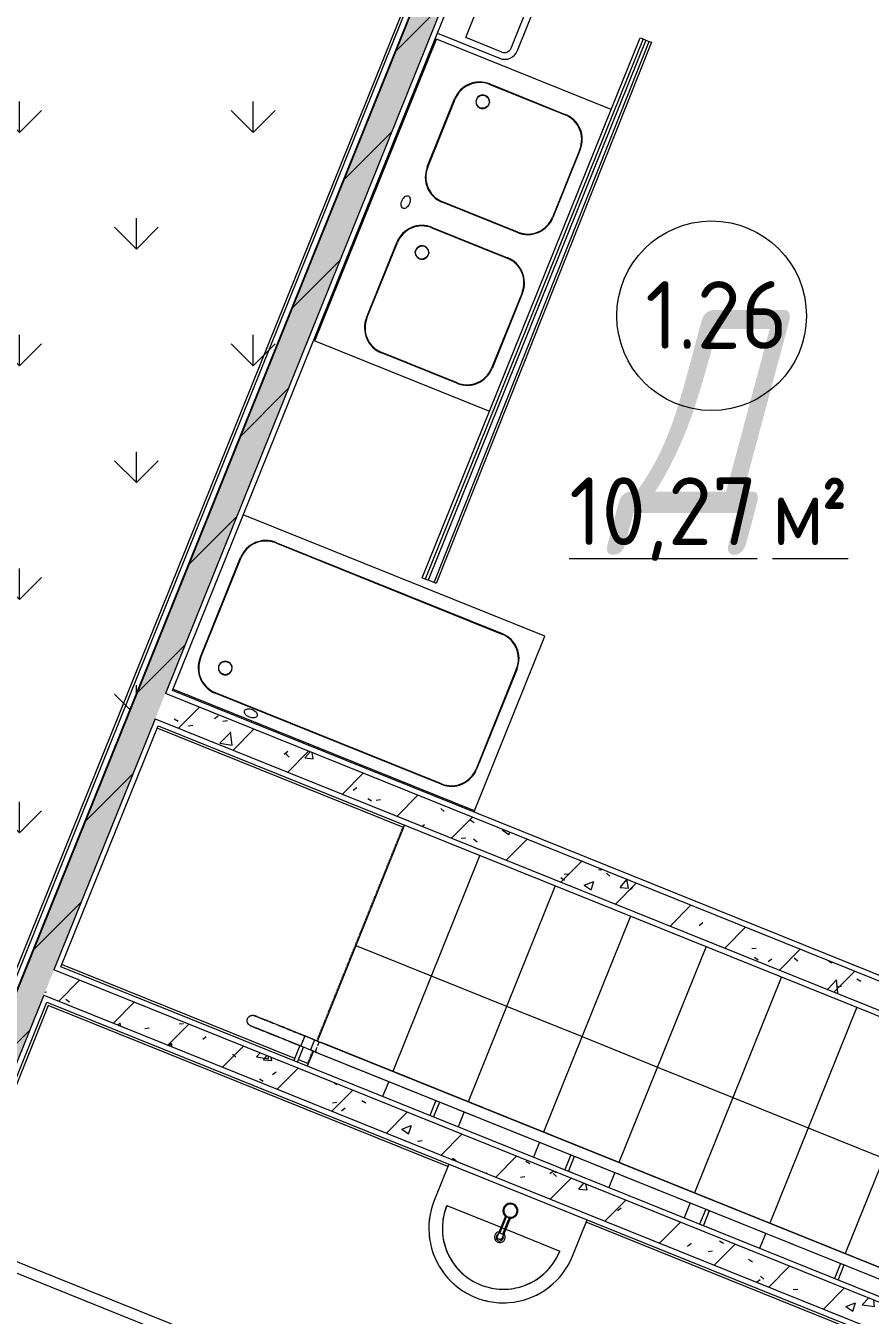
# Model space of a CAD drawing. Header units: millimetres. Extents: x -584918 to 2941280, y 3000189 to 4229862.
# Drawn here: x -423170 to -420053, y 3683256 to 3688016 of the extents above; entities that cross this region are included whole.
import ezdxf

# ---------------------------------------------------------------- set-up
doc = ezdxf.new("R2010")
doc.units = ezdxf.units.MM
doc.linetypes.add('ASVP_Невидимые', pattern=[5, 3, -2])
doc.linetypes.add('ASVP_Штриховая_ш3 п1_5', pattern=[4.5, 3, -1.5])
for name, color, linetype, lineweight in [('Двери', 7, 'Continuous', 0), ('Лестницы', 7, 'Continuous', 0), ('Линии разделители', 7, 'ASVP_Штриховая_ш3 п1_5', 0), ('Марки помещений', 7, 'Continuous', 0), ('Оборудование', 7, 'Continuous', 0), ('Ограждение', 7, 'Continuous', 0), ('Сантехника', 7, 'Continuous', 0), ('Стены внутренние', 7, 'Continuous', 0), ('Стены несущие', 7, 'Continuous', 0), ('Стены отделка', 7, 'Continuous', 0), ('Стрелки вверх', 7, 'Continuous', 0), ('экспертиза ДУ категории', 1, 'Continuous', 0), ('экспертиза условные обозначения', 1, 'Continuous', 0)]:
    doc.layers.add(name, color=color, linetype=linetype, lineweight=lineweight)
doc.styles.add('GOST Common_2', font='', dxfattribs={"height": 500})
doc.styles.add('GOST Common_3', font='', dxfattribs={"width": 0.9, "height": 500})
doc.styles.add('mytext', font='isocpeur.ttf', dxfattribs={"width": 0.8, "oblique": 14.999978})
doc.styles.get('GOST Common_2').set_extended_font_data('GOST Common')
doc.styles.get('GOST Common_3').set_extended_font_data('GOST Common')
pattern_1 = [(45, (-437515.92, 3663725.22), (-141.4214, 141.4214), [])]
pattern_2 = [(50, (-437515.92, 3663725.22), (364.368, -31.8783), [38.1, -419.1]), (355, (-437515.92, 3663725.2), (-70.486, 382.1133), [30.48, -335.28]), (100.451, (-437485.56, 3663722.56), (293.885, 350.2334), [32.38, -356.18]), (46.184, (-437515.92, 3663826.8), (542.1585, -84.086), [57.15, -628.65]), (96.636, (-437470.74, 3663819.8), (474.805, 494.855), [48.57, -534.27]), (351.184, (-437515.9, 3663826.8), (474.81, 494.85), [45.72, -502.92]), (21, (-437465.12, 3663801.42), (303.2285, -204.5305), [38.1, -419.1]), (326, (-437465.12, 3663801.4), (123.604, 368.376), [30.48, -335.28]), (71.451, (-437439.86, 3663784.37), (426.834, 163.8427), [32.38, -356.18]), (37.5, (-437515.92, 3663725.22), (6.17665, 169.11015), [16.764, -314.452, 16.764, -323.596, -336.55]), (37.5, (-437515.92, 3663725.22), (6.17665, 169.11015), [-671.576, 16.764, -319.786]), (7.5, (-437515.92, 3663725.22), (133.6389, 200.3615), [16.764, -177.292, 16.764, -306.832, -128.27]), (7.5, (-437515.92, 3663725.22), (133.6389, 200.3615), [-517.652, 16.764, -111.506]), (327.5, (-437629.21, 3663725.22), (271.1818, -11.45836), [16.764, -110.236, 16.764, -379.476, -525.78]), (327.5, (-437629.21, 3663725.22), (271.1818, -11.45836), [-523.24, 16.764, -509.016]), (317.5, (-437680, 3663725.22), (296.2585, 50.8528), [16.764, -148.336, 16.764, -246.38, -373.38]), (317.5, (-437680, 3663725.22), (296.2585, 50.8528), [-428.244, 16.764, -356.616])]

# ---------------------------------------------------------------- blocks, each defined once
blk = doc.blocks.new('ADSK_Умывальник_Полукруглый_Керамический_ГОСТ30493-96 - 2-ой величины-V147-АР Этаж 01')
at = {"layer": 'Сантехника', "color": 9, "true_color": 0xe1b7aa}
for p, q in [((15907.9, 20088.5), (15853.7, 19954)), ((15900, 19935.3), (16099.5, 19855)), ((16363.8, 19748.5), (16418, 19883)), ((16117.9, 19847.5), (16317.4, 19767.1))]:
    blk.add_line(p, q, dxfattribs=at)
at = {"layer": 'Сантехника', "color": 9, "true_color": 0xe1b7aa, "flags": 128}
blk.add_lwpolyline([(15900, 19935.3), (15896.8, 19926.9), (15894, 19918.4), (15891.5, 19909.8), (15889.3, 19901), (15887.5, 19892.2), (15886, 19883.3), (15884.9, 19874.4), (15884.2, 19865.4), (15883.8, 19856.4), (15883.8, 19847.4), (15884.1, 19838.4), (15884.8, 19829.5), (15885.8, 19820.5), (15887.2, 19811.6), (15889, 19802.8), (15891.1, 19794.1), (15893.6, 19785.4), (15896.4, 19776.9), (15899.5, 19768.4), (15903, 19760.1), (15906.8, 19752), (15910.9, 19744), (15915.4, 19736.2), (15920.1, 19728.5), (15925.2, 19721.1), (15930.6, 19713.8), (15936.2, 19706.8), (15942.1, 19700), (15948.3, 19693.5), (15954.7, 19687.2), (15961.4, 19681.2), (15968.3, 19675.4), (15975.5, 19670), (15982.8, 19664.8), (15990.4, 19659.9), (15998.1, 19655.3), (16006.1, 19651), (16014.1, 19647.1), (16022.4, 19643.5), (16030.8, 19640.2), (16039.3, 19637.2), (16047.9, 19634.6), (16056.6, 19632.4), (16065.4, 19630.5), (16074.2, 19628.9), (16083.2, 19627.7), (16092.1, 19626.9), (16101.1, 19626.4), (16110.1, 19626.3), (16119.1, 19626.5), (16128.1, 19627.1), (16137, 19628), (16145.9, 19629.3), (16154.8, 19631), (16163.5, 19633), (16172.2, 19635.4), (16180.8, 19638.1), (16189.3, 19641.2), (16197.6, 19644.6), (16205.8, 19648.3), (16213.8, 19652.3), (16221.7, 19656.7), (16229.4, 19661.4), (16236.9, 19666.3), (16244.2, 19671.6), (16251.3, 19677.2), (16258.1, 19683), (16264.7, 19689.1), (16271.1, 19695.5), (16277.2, 19702.1), (16283, 19709), (16288.6, 19716), (16293.8, 19723.3), (16298.8, 19730.8), (16303.5, 19738.5), (16307.8, 19746.4), (16311.8, 19754.5), (16315.6, 19762.7), (16317.4, 19767.1)], dxfattribs=at)
at = {"layer": 'Сантехника', "color": 9, "true_color": 0xe1b7aa}
for centre, radius, start, end in [((16108.7, 19851.2), 275, 158.0513, 338.0513), ((16108.7, 19851.2), 225, 158.0513, 338.0513), ((16095.6, 19818.8), 20, 158.0513, 338.0513), ((16095.6, 19818.8), 20, 98.0513, 158.0513), ((16095.6, 19818.8), 20, 338.0513, 38.0513)]:
    blk.add_arc(centre, radius, start, end, dxfattribs=at)
blk = doc.blocks.new('ADSK_Смеситель_ГОСТ25809-96 - Для умывальника_Однорукояточный-V148-АР Этаж 01')
at = {"layer": 'Сантехника', "color": 253, "true_color": 0xaaaaaa}
for p, q in [((16116.2, 19896.6), (16094.4, 19842.5)), ((16103.1, 19853.2), (16095.3, 19834)), ((16120.1, 19895.6), (16103.1, 19853.2)), ((16104, 19853), (16113.3, 19849.2)), ((16113, 19835.1), (16134.8, 19889.1)), ((16114.2, 19848.8), (16131.3, 19891.1)), ((16120.1, 19895.4), (16120.1, 19895.6)), ((16086, 19821.5), (16084.5, 19817.9)), ((16094.4, 19842.5), (16086, 19821.5)), ((16096.2, 19833.6), (16095.3, 19834)), ((16095.3, 19834), (16096.2, 19833.7)), ((16105.5, 19829.9), (16096.2, 19833.6)), ((16103.1, 19810.4), (16104.5, 19814)), ((16104.5, 19814), (16113, 19835.1)), ((16105.5, 19829.9), (16106.4, 19829.5)), ((16106.4, 19829.5), (16105.5, 19829.9)), ((16106.4, 19829.5), (16114.2, 19848.8))]:
    blk.add_line(p, q, dxfattribs=at)
for radius, start, end in [(27.5, 158.0513, 237.5502), (27.5, 181.3635, 194.7394), (27.5, 158.0513, 176.0744), (27.5, 200.0285, 236.0746), (27.5, 338.0513, 158.0513), (27.5, 143.0513, 158.0513), (24.5, 158.0513, 338.0513), (24.5, 338.0513, 158.0513), (27.5, 121.3632, 134.7391), (27.5, 80.028, 116.0741), (27.5, 259.6627, 338.0513), (27.5, 61.3629, 74.7388), (27.5, 20.0278, 56.0739), (27.5, 323.0513, 338.0513), (27.5, 338.0513, 356.0736), (27.5, 1.3626, 14.7385), (24.5, 233.0513, 237.8215), (24.5, 233.0513, 237.8215), (24.5, 258.2811, 263.0513), (24.5, 258.2811, 263.0513), (27.5, 260.0287, 296.0748), (27.5, 301.3641, 314.74)]:
    blk.add_arc((16134.9, 19916.2), radius, start, end, dxfattribs=at)
for start_param, end_param in [(0, 0.761809), (0.785398, 1.570796), (1.570796, 3.141593)]:
    blk.add_ellipse((16093.8, 19814.1), major_axis=(-9.28, 3.74), ratio=0.965926, start_param=start_param, end_param=end_param, dxfattribs=at)
for points, knots in [([(16102.9, 19852.9), (16102.9, 19852.8), (16102.9, 19852.8), (16103, 19852.8), (16103.1, 19852.7), (16103.4, 19852.6), (16103.6, 19852.4), (16103.8, 19852.4)], [0, 0, 0, 0, 0.166667, 0.333333, 0.5, 0.666667, 1, 1, 1, 1]), ([(16119.9, 19896.8), (16119.9, 19896.8), (16120.1, 19896.7), (16120.4, 19896.4), (16120.9, 19896.1), (16121.4, 19895.7), (16121.7, 19895.5)], [0.77430556, 0.77430556, 0.77430556, 0.77430556, 0.78298611, 0.79166667, 0.82638889, 0.86111111, 0.86111111, 0.86111111, 0.86111111]), ([(16130.1, 19892.2), (16130.3, 19892.1), (16130.8, 19892), (16131.4, 19891.9), (16131.9, 19891.9), (16132.1, 19891.8), (16132.2, 19891.8)], [0.13888889, 0.13888889, 0.13888889, 0.13888889, 0.16666667, 0.19444444, 0.20833333, 0.22222222, 0.22222222, 0.22222222, 0.22222222]), ([(16092.6, 19811.2), (16091.8, 19811.5), (16090.6, 19812.1), (16089.2, 19813.1), (16088.3, 19813.9), (16087.6, 19814.7), (16087.1, 19815.3), (16086.7, 19815.9), (16086.2, 19816.7), (16085.9, 19817.5), (16085.7, 19818.2), (16085.6, 19818.7), (16085.6, 19819.2), (16085.6, 19819.7), (16085.6, 19820.1), (16085.7, 19820.6), (16085.8, 19821.1), (16085.9, 19821.3), (16086, 19821.5)], [0, 0, 0, 0, 0.0833333, 0.125, 0.1666667, 0.2083333, 0.2291667, 0.25, 0.2916667, 0.3333333, 0.3541667, 0.375, 0.3958333, 0.4166667, 0.4375, 0.4583333, 0.4791667, 0.5, 0.5, 0.5, 0.5]), ([(16104.5, 19814), (16104.4, 19813.9), (16104.3, 19813.6), (16104.1, 19813.2), (16103.8, 19812.8), (16103.5, 19812.4), (16103.2, 19812.1), (16102.8, 19811.8), (16102.4, 19811.5), (16101.9, 19811.2), (16101.5, 19811), (16100.8, 19810.7), (16100.1, 19810.5), (16099.4, 19810.3), (16098.6, 19810.2), (16097.6, 19810.2), (16096.3, 19810.2), (16094.7, 19810.5), (16093.4, 19810.9), (16092.6, 19811.2)], [0.5, 0.5, 0.5, 0.5, 0.5208333, 0.5416667, 0.5625, 0.5833333, 0.6041667, 0.625, 0.6458333, 0.6666667, 0.6875, 0.7083333, 0.75, 0.7708333, 0.7916667, 0.8333333, 0.875, 0.9166667, 1, 1, 1, 1]), ([(16100.5, 19844.1), (16098.9, 19844.3), (16096.8, 19844.3), (16095.1, 19843.5), (16094.6, 19842.9), (16094.4, 19842.5)], [0.1666667, 0.1666667, 0.1666667, 0.1666667, 0.3333333, 0.4166667, 0.5, 0.5, 0.5, 0.5]), ([(16114.2, 19848.8), (16114.2, 19848.8), (16114.2, 19848.8), (16114.1, 19848.9), (16114, 19848.9), (16113.7, 19849.1), (16113.5, 19849.2), (16113.3, 19849.2)], [0, 0, 0, 0, 0.166667, 0.333333, 0.5, 0.666667, 1, 1, 1, 1])]:
    blk.add_open_spline(points, degree=3, knots=knots, dxfattribs=at)
for points in [[(16104, 19853), (16103.9, 19853), (16103.5, 19853.2), (16103.2, 19853.3), (16103.1, 19853.3), (16103.1, 19853.2)], [(16120.1, 19895.1), (16120, 19895.2), (16120, 19895.2), (16120, 19895.2), (16120, 19895.2)], [(16120.1, 19895.6), (16120.1, 19895.6), (16120.2, 19895.6), (16120.3, 19895.6), (16120.4, 19895.5), (16120.6, 19895.4), (16120.8, 19895.3), (16120.9, 19895.2), (16121, 19895.1)], [(16121, 19895.1), (16122.4, 19894.2), (16125.4, 19892.6), (16128.6, 19891.7), (16130.3, 19891.4)], [(16130.3, 19891.4), (16130.4, 19891.4), (16130.6, 19891.3), (16130.8, 19891.3), (16130.9, 19891.2), (16131, 19891.2)], [(16131.1, 19890.7), (16131.1, 19890.7), (16131.1, 19890.7), (16131.1, 19890.7)], [(16113, 19835.1), (16113.1, 19835.4), (16113.2, 19836.2), (16112.7, 19837.5), (16111.5, 19839), (16110.4, 19839.9), (16109.7, 19840.4)], [(16113.1, 19848.6), (16113.2, 19848.6), (16113.6, 19848.5), (16113.9, 19848.4), (16114, 19848.4), (16114, 19848.4)]]:
    blk.add_open_spline(points, degree=3, dxfattribs=at)
blk = doc.blocks.new('ADSK_СифонБутылочный_ГОСТ23289-94 - Для умывальника_Вертикальный выпуск_DN40-V149-АР Этаж 01')
at = {"layer": 'Сантехника', "color": 253, "true_color": 0xaaaaaa}
for radius, start, end in [(20, 158.285, 163.4876), (20, 158.285, 163.4876), (13.3, 174.0842, 180), (13.3, 180, 259.0621), (13.3, 1.0701, 90)]:
    blk.add_arc((0, 0), radius, start, end, dxfattribs=at)
blk = doc.blocks.new('VK_02_Мойка - Рукомойник-V174-АР Этаж 01')
at = {"layer": 'Сантехника', "color": 253, "true_color": 0xaaaaaa}
for p, q in [((-200, -1.8), (-200, -249)), ((200, -249), (200, -1.8)), ((-175, -249), (-175, -105)), ((-175, -105), (-9.9, -105)), ((9.9, -105), (175, -105)), ((175, -105), (175, -249)), ((-149, -275), (149, -275)), ((-149, -300), (149, -300))]:
    blk.add_line(p, q, dxfattribs=at)
for centre, radius, start, end in [((-149, -249), 51, 180, 270), ((-149, -249), 26, 180, 270), ((149, -249), 26, 270, 360), ((149, -249), 51, 270, 360)]:
    blk.add_arc(centre, radius, start, end, dxfattribs=at)
blk = doc.blocks.new('VM_Ванная моечная 2-секционная - ГхШ 700х1200-V183-АР Этаж 01')
at = {"layer": 'Сантехника'}
for p, q in [((-600, -5), (-600, 0)), ((600, 0), (600, -5)), ((-600, -5), (-600, -700)), ((-600, -5), (600, -5)), ((600, -700), (600, -5)), ((-450, -150), (-150, -150)), ((-450, -152), (-150, -152)), ((150, -150), (420.7, -150)), ((150, -152), (420.7, -152)), ((-550, -550), (-550, -250)), ((-548, -550), (-548, -250)), ((-52, -250), (-52, -550)), ((-50, -250), (-50, -550)), ((50, -550), (50, -250)), ((52, -550), (52, -250)), ((518.7, -250), (518.7, -550)), ((520.7, -250), (520.7, -550)), ((-150, -648), (-450, -648)), ((-150, -650), (-450, -650)), ((420.7, -648), (150, -648)), ((420.7, -650), (150, -650)), ((-600, -700), (600, -700))]:
    blk.add_line(p, q, dxfattribs=at)
at = {"layer": 'Сантехника', "color": 253, "true_color": 0xaaaaaa}
for p, q in [((-175, -250), (-170.4, -235.9)), ((-169.6, -234.9), (-158.2, -226.6)), ((-157.4, -226.2), (-142.6, -226.2)), ((-141.8, -226.6), (-130.4, -234.9)), ((-129.6, -235.9), (-125, -250)), ((425, -250), (429.6, -235.9)), ((430.4, -234.9), (441.8, -226.6)), ((442.6, -226.2), (457.4, -226.2)), ((458.2, -226.6), (469.6, -234.9)), ((470.4, -235.9), (475, -250)), ((-170.4, -264.1), (-175, -250)), ((-158.2, -273.4), (-169.6, -265.1)), ((-142.6, -273.8), (-157.4, -273.8)), ((-130.4, -265.1), (-141.8, -273.4)), ((-125, -250), (-129.6, -264.1)), ((429.6, -264.1), (425, -250)), ((441.8, -273.4), (430.4, -265.1)), ((457.4, -273.8), (442.6, -273.8)), ((469.6, -265.1), (458.2, -273.4)), ((475, -250), (470.4, -264.1))]:
    blk.add_line(p, q, dxfattribs=at)
at = {"layer": 'Сантехника', "flags": 128}
for points in [[(-25, -125), (-24.5, -122.1), (-23.1, -119.3), (-20.8, -116.7), (-17.7, -114.4), (-13.9, -112.5), (-9.6, -111.1), (-4.9, -110.3), (0, -110), (4.9, -110.3), (9.6, -111.1), (13.9, -112.5), (17.7, -114.4), (20.8, -116.7), (23.1, -119.3), (24.5, -122.1), (25, -125)], [(25, -125), (24.5, -127.9), (23.1, -130.7), (20.8, -133.3), (17.7, -135.6), (13.9, -137.5), (9.6, -138.9), (4.9, -139.7), (0, -140), (-4.9, -139.7), (-9.6, -138.9), (-13.9, -137.5), (-17.7, -135.6), (-20.8, -133.3), (-23.1, -130.7), (-24.5, -127.9), (-25, -125)]]:
    blk.add_lwpolyline(points, dxfattribs=at)
at = {"layer": 'Сантехника'}
for centre, radius, start, end in [((-450, -250), 100, 90, 180), ((-450, -250), 98, 90, 180), ((-150, -250), 100, 360, 90), ((-150, -250), 98, 0, 90), ((150, -250), 100, 90, 180), ((150, -250), 98, 90, 180), ((420.7, -250), 100, 0, 90), ((420.7, -250), 98, 0, 90), ((-150, -250), 25, 0, 180), ((450, -250), 25, 0, 180), ((-150, -250), 25, 180, 360), ((450, -250), 25, 180, 360), ((-450, -550), 100, 180, 270), ((-450, -550), 98, 180, 270), ((-150, -550), 98, 270, 0), ((-150, -550), 100, 270, 0), ((150, -550), 100, 180, 270), ((150, -550), 98, 180, 270), ((420.7, -550), 100, 270, 0), ((420.7, -550), 98, 270, 0)]:
    blk.add_arc(centre, radius, start, end, dxfattribs=at)
blk = doc.blocks.new('Лоток GRENT S - Лоток GRENT 2150-1220570-АР Этаж 01')
at = {"layer": 'Оборудование'}
for p, q in [((16624.5, 24242.5), (15820.8, 22248.3)), ((16635.1, 24238.2), (15831.5, 22244)), ((15853.2, 22235.3), (16646.8, 24233.5)), ((16506.4, 23981.6), (16613.3, 24247)), ((16613.3, 24247), (16624.5, 24242.5)), ((16624.5, 24242.5), (16635.1, 24238.2)), ((16635.1, 24238.2), (16646.8, 24233.5)), ((16646.8, 24233.5), (16655.1, 24230.2)), ((16655.1, 24230.2), (15861.4, 22232)), ((15809.7, 22252.8), (16057.8, 22868.6)), ((15820.8, 22248.3), (15809.7, 22252.8)), ((15831.5, 22244), (15820.8, 22248.3)), ((15853.2, 22235.3), (15831.5, 22244)), ((15861.4, 22232), (15853.2, 22235.3))]:
    blk.add_line(p, q, dxfattribs=at)
blk = doc.blocks.new('VM_Ванная котломоечная - ГхШ 700х735-1223762-АР Этаж 01')
at = {"layer": 'Сантехника'}
for p, q in [((-600, -5), (-600, 0)), ((-600, -5), (-600, -700)), ((-600, -5), (600, -5)), ((-450, -50), (450, -50)), ((-450, -52), (450, -52)), ((-550, -550), (-550, -150)), ((-548, -550), (-548, -150)), ((548, -150), (548, -550)), ((550, -150), (550, -550)), ((450, -648), (-450, -648)), ((450, -650), (-450, -650)), ((-600, -700), (600, -700))]:
    blk.add_line(p, q, dxfattribs=at)
at = {"layer": 'Сантехника', "color": 253, "true_color": 0xaaaaaa}
for p, q in [((425, -150), (429.6, -135.9)), ((430.4, -134.9), (441.8, -126.6)), ((442.6, -126.2), (457.4, -126.2)), ((458.2, -126.6), (469.6, -134.9)), ((470.4, -135.9), (475, -150)), ((429.6, -164.1), (425, -150)), ((441.8, -173.4), (430.4, -165.1)), ((457.4, -173.8), (442.6, -173.8)), ((469.6, -165.1), (458.2, -173.4)), ((475, -150), (470.4, -164.1))]:
    blk.add_line(p, q, dxfattribs=at)
at = {"layer": 'Сантехника', "flags": 128}
for points in [[(275, -30), (275.5, -27.1), (276.9, -24.3), (279.2, -21.7), (282.3, -19.4), (286.1, -17.5), (290.4, -16.1), (295.1, -15.3), (300, -15), (304.9, -15.3), (309.6, -16.1), (313.9, -17.5), (317.7, -19.4), (320.8, -21.7), (323.1, -24.3), (324.5, -27.1), (325, -30)], [(325, -30), (324.5, -32.9), (323.1, -35.7), (320.8, -38.3), (317.7, -40.6), (313.9, -42.5), (309.6, -43.9), (304.9, -44.7), (300, -45), (295.1, -44.7), (290.4, -43.9), (286.1, -42.5), (282.3, -40.6), (279.2, -38.3), (276.9, -35.7), (275.5, -32.9), (275, -30)]]:
    blk.add_lwpolyline(points, dxfattribs=at)
at = {"layer": 'Сантехника'}
for centre, radius, start, end in [((-450, -150), 100, 90, 180), ((-450, -150), 98, 90, 180), ((450, -150), 100, 360, 90), ((450, -150), 98, 0, 90), ((450, -150), 25, 0, 180), ((450, -150), 25, 180, 360), ((-450, -550), 100, 180, 270), ((-450, -550), 98, 180, 270), ((450, -550), 98, 270, 0), ((450, -550), 100, 270, 0)]:
    blk.add_arc(centre, radius, start, end, dxfattribs=at)
blk = doc.blocks.new('ВК_Домодедово_rvt-1-АР Этаж 01')
at = {"layer": 'Оборудование', "color": 253, "lineweight": 9, "true_color": 0xaaaaaa}
blk.add_blockref('Лоток GRENT S - Лоток GRENT 2150-1220570-АР Этаж 01', (0, 0), dxfattribs=at)
at = {"layer": 'Сантехника', "color": 253, "lineweight": 9, "true_color": 0xaaaaaa}
for name, p, rotation in [('VK_02_Мойка - Рукомойник-V174-АР Этаж 01', (15938.3, 24449.6), 68.05130091645765), ('VM_Ванная моечная 2-секционная - ГхШ 700х1200-V183-АР Этаж 01', (15632.8, 23686.7), 68.05130091645731), ('VM_Ванная котломоечная - ГхШ 700х735-1223762-АР Этаж 01', (15443.8, 21612.4), 158.0513009164568), ('ADSK_СифонБутылочный_ГОСТ23289-94 - Для умывальника_Вертикальный выпуск_DN40-V149-АР Этаж 01', (16095.6, 19818.8), 116.0513009164581)]:
    blk.add_blockref(name, p, dxfattribs=dict(at, rotation=rotation))
for name in ['ADSK_Умывальник_Полукруглый_Керамический_ГОСТ30493-96 - 2-ой величины-V147-АР Этаж 01', 'ADSK_Смеситель_ГОСТ25809-96 - Для умывальника_Однорукояточный-V148-АР Этаж 01']:
    blk.add_blockref(name, (0, 0), dxfattribs=at)
blk = doc.blocks.new('ASVP_ДверьДеревянная_1 полотно - Входная_внутр_ 1000х2000h_полотно_ Г Пр _950 в свету_-7521521-АР Этаж 01')
at = {"layer": 'Двери', "lineweight": 18}
for p, q in [((-500, 1050), (-460, 1050)), ((-500, 50), (-500, 1050)), ((-460, 1050), (-460, 50)), ((-530, 50), (-500, 50)), ((-530, -20), (-530, 50)), ((-460, 50), (-500, 50)), ((-500, 50), (-500, 10)), ((500, 50), (530, 50)), ((500, 10), (500, 50)), ((530, 50), (530, -20)), ((-500, 10), (-490, 10)), ((-490, 10), (-490, -20)), ((490, 10), (500, 10)), ((490, -20), (490, 10)), ((-490, -20), (-530, -20)), ((530, -20), (490, -20))]:
    blk.add_line(p, q, dxfattribs=at)
at = {"layer": 'Двери', "linetype": 'ASVP_Невидимые', "lineweight": 18}
for p, q in [((-550, 50), (-530, 50)), ((-550, -20), (-550, 50)), ((-530, 50), (-530, -20)), ((530, 50), (550, 50)), ((530, -20), (530, 50)), ((550, 50), (550, -20)), ((-530, -20), (-550, -20)), ((550, -20), (530, -20))]:
    blk.add_line(p, q, dxfattribs=at)
at = {"layer": 'Двери'}
blk.add_arc((-500, 50), 1000, 0, 90, dxfattribs=at)
blk = doc.blocks.new('Тип перил - Перила_Внутренний_-6278813-АР Этаж 01')
at = {"layer": 'Ограждение'}
for p, q in [((15361.2, 20524.5), (15396.6, 20510.2)), ((15367.8, 20540.8), (15369.5, 20545.2)), ((15411.6, 20547.3), (15376.1, 20561.6)), ((18203.6, 19422.1), (15440.6, 20535.6)), ((15425.6, 20498.5), (18188.6, 19385))]:
    blk.add_line(p, q, dxfattribs=at)
at = {"layer": 'Ограждение', "flags": 128}
for points in [[(15411.6, 20547.3), (15414.2, 20546.2), (15416.7, 20545.2), (15419.3, 20544.2), (15421.9, 20543.1), (15424.5, 20542.1), (15427, 20541.1), (15429.5, 20540.1), (15432, 20539.1), (15434.4, 20538.1), (15436.8, 20537.1), (15439.2, 20536.1), (15440.6, 20535.6)], [(15425.6, 20498.5), (15423.3, 20499.4), (15420.9, 20500.4), (15418.5, 20501.4), (15416, 20502.4), (15413.5, 20503.4), (15411, 20504.4), (15408.5, 20505.4), (15405.9, 20506.4), (15403.3, 20507.5), (15400.7, 20508.5), (15398.1, 20509.6), (15396.6, 20510.2)]]:
    blk.add_lwpolyline(points, dxfattribs=at)
blk = doc.blocks.new('Тип перил - Дуга D40_расстояние между поручнями 400-V33-АР Этаж 01')
at = {"layer": 'Ограждение'}
for p, q in [((0, 0), (0, 2.3)), ((0, -2.3), (0, 0))]:
    blk.add_line(p, q, dxfattribs=at)
at = {"layer": 'Ограждение', "flags": 128}
for points in [[(200, 20), (199.8, 20), (199.4, 20), (198.6, 20), (197.4, 20), (196, 20), (194.3, 20), (192.2, 20), (189.8, 20), (187.2, 20), (184.2, 20), (181, 20), (177.4, 20), (173.6, 20), (169.5, 20), (165.1, 20), (160.4, 20), (155.5, 20), (150.4, 20), (145, 20), (139.3, 20), (133.5, 20), (127.4, 20), (121.2, 20), (114.7, 20), (108.1, 20), (101.2, 20), (94.3, 20), (87.1, 20), (79.9, 20), (72.5, 20), (65, 20), (57.3, 20), (49.6, 20), (41.8, 20), (34, 20), (26.1, 20), (18.1, 20), (10.2, 20), (2.2, 20), (0, 20)], [(3.7, 20), (8, 20), (16, 20), (23.9, 20), (31.9, 20), (39.7, 20), (47.5, 20), (55.3, 20), (62.9, 20), (70.5, 20), (77.9, 20), (85.2, 20), (92.4, 20), (99.4, 20), (106.2, 20), (112.9, 20), (119.4, 20), (125.8, 20), (131.9, 20), (137.8, 20), (143.5, 20), (148.9, 20), (154.1, 20), (159.1, 20), (163.8, 20), (168.3, 20), (172.5, 20), (176.4, 20), (180, 20), (183.4, 20), (186.4, 20), (189.2, 20), (191.6, 20), (193.7, 20), (195.6, 20), (197.1, 20), (198.3, 20), (199.2, 20), (199.7, 20), (200, 20), (200, 20)], [(200, 20), (200.8, 20), (201.6, 19.9), (202.4, 19.9), (203.2, 19.7), (204, 19.6), (204.8, 19.4), (205.5, 19.2), (206.3, 19), (207, 18.7), (207.8, 18.4), (208.5, 18.1), (209.2, 17.7), (209.9, 17.4), (210.6, 16.9), (211.3, 16.5), (211.9, 16), (212.6, 15.6), (213.2, 15), (213.8, 14.5), (214.3, 13.9), (214.9, 13.3), (215.4, 12.7), (215.9, 12.1), (216.4, 11.5), (216.8, 10.8), (217.2, 10.1), (217.6, 9.4), (218, 8.7), (218.3, 8), (218.6, 7.2), (218.9, 6.5), (219.2, 5.7), (219.4, 5), (219.6, 4.2), (219.7, 3.4), (219.8, 2.6), (219.9, 1.8), (220, 1), (220, 0.2), (220, 0)], [(0, -20), (8, -20), (16, -20), (23.9, -20), (31.9, -20), (39.7, -20), (47.5, -20), (55.3, -20), (62.9, -20), (70.5, -20), (77.9, -20), (85.2, -20), (92.4, -20), (99.4, -20), (106.2, -20), (112.9, -20), (119.4, -20), (125.8, -20), (131.9, -20), (137.8, -20), (143.5, -20), (148.9, -20), (154.1, -20), (159.1, -20), (163.8, -20), (168.3, -20), (172.5, -20), (176.4, -20), (180, -20), (183.4, -20), (186.4, -20), (189.2, -20), (191.6, -20), (193.7, -20), (195.6, -20), (197.1, -20), (198.3, -20), (199.2, -20), (199.7, -20), (200, -20), (200, -20)], [(200, -20), (199.8, -20), (199.4, -20), (198.6, -20), (197.4, -20), (196, -20), (194.3, -20), (192.2, -20), (189.8, -20), (187.2, -20), (184.2, -20), (181, -20), (177.4, -20), (173.6, -20), (169.5, -20), (165.1, -20), (160.4, -20), (155.5, -20), (150.4, -20), (145, -20), (139.3, -20), (133.5, -20), (127.4, -20), (121.2, -20), (114.7, -20), (108.1, -20), (101.2, -20), (94.3, -20), (87.1, -20), (79.9, -20), (72.5, -20), (65, -20), (57.3, -20), (49.6, -20), (41.8, -20), (34, -20), (26.1, -20), (18.1, -20), (10.2, -20), (2.2, -20), (0, -20)], [(220, 0), (220, -0.8), (219.9, -1.6), (219.9, -2.4), (219.7, -3.2), (219.6, -4), (219.4, -4.8), (219.2, -5.5), (219, -6.3), (218.7, -7), (218.4, -7.8), (218.1, -8.5), (217.7, -9.2), (217.4, -9.9), (216.9, -10.6), (216.5, -11.3), (216, -11.9), (215.6, -12.6), (215, -13.2), (214.5, -13.8), (213.9, -14.3), (213.3, -14.9), (212.7, -15.4), (212.1, -15.9), (211.5, -16.4), (210.8, -16.8), (210.1, -17.2), (209.4, -17.6), (208.7, -18), (208, -18.3), (207.2, -18.6), (206.5, -18.9), (205.7, -19.2), (205, -19.4), (204.2, -19.6), (203.4, -19.7), (202.6, -19.8), (201.8, -19.9), (201, -20), (200.2, -20), (200, -20)]]:
    blk.add_lwpolyline(points, dxfattribs=at)
blk = doc.blocks.new('Тип перил - Перила_Внутренний_-V35-АР Этаж 01')
at = {"layer": 'Ограждение'}
for p, q in [((15376.1, 20561.6), (15361.2, 20524.5)), ((15361.2, 20524.5), (15396.6, 20510.2)), ((15376.1, 20561.6), (15411.6, 20547.3)), ((15411.6, 20547.3), (15396.6, 20510.2)), ((15411.6, 20547.3), (15396.6, 20510.2)), ((15411.6, 20547.3), (15429.4, 20540.1)), ((15420.7, 20518.5), (15414.4, 20503)), ((15420.7, 20518.5), (15414.4, 20503)), ((15429.4, 20540.1), (15423.1, 20524.6)), ((15429.4, 20540.1), (15423.1, 20524.6)), ((15429.4, 20540.1), (15432.3, 20538.9)), ((15432.3, 20538.9), (18195.3, 19425.5)), ((15396.6, 20510.2), (15414.4, 20503)), ((15414.4, 20503), (15417.3, 20501.8)), ((15417.3, 20501.8), (18180.3, 19388.4))]:
    blk.add_line(p, q, dxfattribs=at)
blk = doc.blocks.new('ADSK_Ограждение_Опоры_Г_образная - D15 высота60 консоль80-V37-АР Этаж 01')
at = {"layer": 'Ограждение'}
for p, q in [((-7.5, 80), (-7.5, 20)), ((7.5, 20), (7.5, 80))]:
    blk.add_line(p, q, dxfattribs=at)
blk = doc.blocks.new('ADSK_Ограждение_Опоры_Г_образная - D15 высота60 консоль80-V38-АР Этаж 01')
at = {"layer": 'Ограждение'}
for p, q in [((-7.5, 80), (-7.5, 20)), ((7.5, 20), (7.5, 80))]:
    blk.add_line(p, q, dxfattribs=at)
blk = doc.blocks.new('ASVP_2D_Раковина - Раковина 550х420-7576552-АР Этаж 01')
at = {"layer": 'Сантехника'}
for centre, radius, start, end in [((-109.1, 155), 275, 122.5539, 127.7016), ((-109.1, 155), 275, 109.5023, 114.2375), ((-109.1, 155), 275, 96.4935, 99.6952), ((-109.1, 155), 275, 80.3048, 83.5065), ((-109.1, 155), 275, 65.7625, 70.4977), ((-109.1, 155), 275, 52.2984, 57.4461), ((-109.1, 155), 275, 135.6822, 140.895), ((-109.1, 155), 275, 39.105, 44.3178), ((-109.1, 155), 275, 148.9764, 153.9788), ((-109.1, 155), 275, 26.0212, 31.0236), ((-109.1, 155), 275, 162.7642, 167.0062), ((-109.1, 220), 20, 295.9722, 300.0594), ((-109.1, 155), 275, 12.9938, 17.2358)]:
    blk.add_arc(centre, radius, start, end, dxfattribs=at)
blk = doc.blocks.new('ASVP_Марка_Помещение_ДваЗначения - Номер Площадь-685795-АР Этаж 01')
at = {"layer": 'Марки помещений'}
blk.add_circle((0, 0), 3.5, dxfattribs=at)

msp = doc.modelspace()

# ---------------------------------------------------------------- hatches: boundary and pattern name
at = {"layer": 'Стены внутренние'}
h = msp.add_hatch(dxfattribs=at)
h.set_pattern_fill('FP_1', color=256, style=0, pattern_type=2)
h.set_pattern_definition(pattern_1)
h.paths.add_polyline_path([(-424411.388, 3681191.496), (-423850.724, 3682582.774), (-423943.476, 3682620.152), (-424504.14, 3681228.874), (-424438.87, 3681202.571)])
h.paths.add_polyline_path([(-423439.57, 3683603.045), (-421346.423, 3688797.151), (-421439.175, 3688834.528), (-423532.322, 3683640.423), (-423447.046, 3683606.058)])
h = msp.add_hatch(dxfattribs=at)
h.set_pattern_fill('FP_2', color=256, style=0, pattern_type=2)
h.set_pattern_definition(pattern_2)
h.paths.add_polyline_path([(-424411.388, 3681191.496), (-423850.724, 3682582.774), (-423943.476, 3682620.152), (-424504.14, 3681228.874), (-424438.87, 3681202.571)])
h.paths.add_polyline_path([(-423439.57, 3683603.045), (-421346.423, 3688797.151), (-421439.175, 3688834.528), (-423532.322, 3683640.423), (-423447.046, 3683606.058)])
h = msp.add_hatch(dxfattribs=at)
h.set_pattern_fill('FP_1', color=256, style=0, pattern_type=2)
h.set_pattern_definition(pattern_1)
h.paths.add_polyline_path([(-420002.213, 3684374.132), (-419964.835, 3684466.884), (-422654.64, 3685550.835), (-422692.018, 3685458.083), (-420139.623, 3684429.506)])
h = msp.add_hatch(dxfattribs=at)
h.set_pattern_fill('FP_2', color=256, style=0, pattern_type=2)
h.set_pattern_definition(pattern_2)
h.paths.add_polyline_path([(-420002.213, 3684374.132), (-419964.835, 3684466.884), (-422654.64, 3685550.835), (-422692.018, 3685458.083), (-420139.623, 3684429.506)])
h = msp.add_hatch(dxfattribs=at)
h.set_pattern_fill('FP_1', color=256, style=0, pattern_type=2)
h.set_pattern_definition(pattern_1)
h.paths.add_polyline_path([(-419856.855, 3683129.595), (-419819.478, 3683222.347), (-423065.794, 3684530.564), (-423103.171, 3684437.812), (-419946.562, 3683165.745)])
h = msp.add_hatch(dxfattribs=at)
h.set_pattern_fill('FP_2', color=256, style=0, pattern_type=2)
h.set_pattern_definition(pattern_2)
h.paths.add_polyline_path([(-419856.855, 3683129.595), (-419819.478, 3683222.347), (-423065.794, 3684530.564), (-423103.171, 3684437.812), (-419946.562, 3683165.745)])
at = {"layer": 'экспертиза условные обозначения'}
h = msp.add_hatch(dxfattribs=at)
h.set_pattern_fill('GRASS', color=3, scale=24)
h.set_pattern_definition([(90, (-497764.9, 3475975.67), (-431.0523, 431.0523), [114.3, -747.8046]), (45, (-497764.9, 3475975.7), (-431.0523, 431.0523), [114.3, -495.3]), (135, (-497764.9, 3475975.7), (-431.0523, -431.0523), [114.3, -495.3])])
h.paths.add_polyline_path([(-422192.934, 3690971.975), (-411340.963, 3686598.793), (-411901.627, 3685207.514), (-421362.32, 3689020.032), (-424502.041, 3681228.874), (-425893.319, 3681789.538)])
h = msp.add_hatch(dxfattribs=at)
h.set_pattern_fill('GRASS', color=3, scale=24)
h.set_pattern_definition([(90, (-478209.37, 3564622.25), (-431.0523, 431.0523), [114.3, -747.8046]), (45, (-478209.37, 3564622.25), (-431.0523, 431.0523), [114.3, -495.3]), (135, (-478209.37, 3564622.25), (-431.0523, -431.0523), [114.3, -495.3])])
edge = h.paths.add_edge_path()
edge.add_line((-438292.262, 3686569.652), (-430259.503, 3683333.416))
edge.add_line((-430259.503, 3683333.416), (-428543.593, 3682641.93))
edge.add_line((-428543.593, 3682641.93), (-415272.751, 3677293.979))
edge.add_line((-415272.751, 3677293.979), (-415982.926, 3675531.693))
edge.add_line((-415982.926, 3675531.693), (-415982.926, 3673474.55))
edge.add_line((-415982.926, 3673474.55), (-417482.926, 3673474.55))
edge.add_line((-417482.926, 3673474.55), (-417482.926, 3676136.17))
edge.add_line((-417482.926, 3676136.17), (-421682.926, 3677828.708))
edge.add_line((-421682.926, 3677828.708), (-421682.926, 3677774.55))
edge.add_line((-421682.926, 3677774.55), (-423032.926, 3677774.55))
edge.add_line((-423032.926, 3677774.55), (-423032.926, 3678372.737))
edge.add_line((-423032.926, 3678372.737), (-424526.313, 3678974.55))
edge.add_line((-424526.313, 3678974.55), (-426708.102, 3678974.55))
edge.add_line((-426708.102, 3678974.55), (-426708.102, 3679852.235))
edge.add_line((-426708.102, 3679852.235), (-428273.224, 3680482.499))
edge.add_line((-428273.224, 3680482.499), (-430623.41, 3681425.916))
edge.add_arc((-430932.926, 3680370.36), 1100, 73.65753, 174.564886)
edge.add_line((-432027.98, 3680474.55), (-434782.926, 3680474.55))
edge.add_line((-434782.926, 3680474.55), (-434782.926, 3683107.812))
edge.add_line((-434782.926, 3683107.812), (-439002.437, 3684807.366))
edge.add_line((-439002.437, 3684807.366), (-438292.262, 3686569.652))

# ---------------------------------------------------------------- linework, layer by layer
at = {"layer": 'Лестницы'}
for p, q in [((-421771.974, 3685065.756), (-422093.422, 3684268.09)), ((-421771.974, 3685065.756), (-422093.422, 3684268.09)), ((-421493.718, 3684953.623), (-421815.166, 3684155.957)), ((-421493.718, 3684953.623), (-421815.166, 3684155.957)), ((-421215.463, 3684841.49), (-421536.91, 3684043.824)), ((-421215.463, 3684841.49), (-421536.91, 3684043.824)), ((-420937.207, 3684729.358), (-421258.655, 3683931.691)), ((-420937.207, 3684729.358), (-421258.655, 3683931.691)), ((-420658.951, 3684617.225), (-420980.399, 3683819.558)), ((-420658.951, 3684617.225), (-420980.399, 3683819.558)), ((-420380.696, 3684505.092), (-420702.143, 3683707.425)), ((-420380.696, 3684505.092), (-420702.143, 3683707.425)), ((-420102.44, 3684392.959), (-420423.888, 3683595.293)), ((-420102.44, 3684392.959), (-420423.888, 3683595.293)), ((-419824.184, 3684280.826), (-420145.632, 3683483.16)), ((-419824.184, 3684280.826), (-420145.632, 3683483.16)), ((-422108.373, 3684230.989), (-422130.799, 3684175.338)), ((-422108.373, 3684230.989), (-422130.799, 3684175.338)), ((-421830.117, 3684118.856), (-421852.544, 3684063.205)), ((-421830.117, 3684118.856), (-421852.544, 3684063.205)), ((-421551.861, 3684006.723), (-421574.288, 3683951.072)), ((-421551.861, 3684006.723), (-421574.288, 3683951.072)), ((-421273.606, 3683894.59), (-421296.032, 3683838.939)), ((-421273.606, 3683894.59), (-421296.032, 3683838.939)), ((-420995.35, 3683782.458), (-421017.777, 3683726.806)), ((-420995.35, 3683782.458), (-421017.777, 3683726.806)), ((-420717.094, 3683670.325), (-420739.521, 3683614.674)), ((-420717.094, 3683670.325), (-420739.521, 3683614.674)), ((-420438.839, 3683558.192), (-420461.265, 3683502.541)), ((-420438.839, 3683558.192), (-420461.265, 3683502.541))]:
    msp.add_line(p, q, dxfattribs=at)
at = {"layer": 'Линии разделители'}
for p, q in [((-421778.27, 3685057.512), (-422096.053, 3684268.941)), ((-422110.931, 3684232.02), (-422129.62, 3684185.644))]:
    msp.add_line(p, q, dxfattribs=at)
at = {"layer": 'Стены внутренние'}
for p, q in [((-423545.196, 3683688.737), (-421381.032, 3689059.071)), ((-421775.712, 3685056.481), (-422684.87, 3685422.858)), ((-423036.03, 3684550.914), (-422177.981, 3684205.133)), ((-423086.559, 3684398.773), (-423396.793, 3683628.932)), ((-421611.804, 3683804.469), (-423086.559, 3684398.773)), ((-422163.504, 3684199.299), (-422127.062, 3684184.613)), ((-419895.894, 3683112.983), (-421101.669, 3683598.892))]:
    msp.add_line(p, q, dxfattribs=at)
at = {"layer": 'Стены несущие'}
for p, q in [((-421439.175, 3688834.528), (-423532.322, 3683640.423)), ((-421346.423, 3688797.151), (-422654.64, 3685550.835)), ((-419964.835, 3684466.884), (-422654.64, 3685550.835)), ((-422692.018, 3685458.083), (-423065.794, 3684530.564)), ((-422692.018, 3685458.083), (-419445.701, 3684149.866)), ((-419819.478, 3683222.347), (-423065.794, 3684530.564)), ((-423103.171, 3684437.812), (-423439.57, 3683603.045)), ((-423103.171, 3684437.812), (-419856.855, 3683129.595))]:
    msp.add_line(p, q, dxfattribs=at)
at = {"layer": 'Стены отделка'}
for p, q in [((-421375.494, 3689046.058), (-423550.872, 3683647.898)), ((-422628.614, 3685561.91), (-421335.348, 3688771.125)), ((-419975.91, 3684492.909), (-422628.614, 3685561.91)), ((-423039.768, 3684541.639), (-422680.943, 3685432.057)), ((-422680.943, 3685432.057), (-414323.997, 3682064.333)), ((-413616.176, 3680744.072), (-423039.768, 3684541.639)), ((-423421.02, 3683595.569), (-423092.097, 3684411.786)), ((-423092.097, 3684411.786), (-419882.881, 3683118.52))]:
    msp.add_line(p, q, dxfattribs=at)
at = {"layer": 'Стрелки вверх'}
for p, q in [((-421951.387, 3684620.547), (-421673.131, 3684508.414)), ((-421673.131, 3684508.414), (-421394.875, 3684396.281)), ((-421394.875, 3684396.281), (-421116.62, 3684284.148)), ((-421116.62, 3684284.148), (-420838.364, 3684172.016)), ((-420838.364, 3684172.016), (-420560.108, 3684059.883)), ((-420560.108, 3684059.883), (-420281.853, 3683947.75)), ((-420281.853, 3683947.75), (-420003.597, 3683835.617))]:
    msp.add_line(p, q, dxfattribs=at)
at = {"layer": 'экспертиза условные обозначения', "color": 3}
msp.add_lwpolyline([(-422192.934, 3690971.975), (-411340.963, 3686598.793), (-411901.627, 3685207.514), (-421362.32, 3689020.032), (-424502.041, 3681228.874), (-425893.319, 3681789.538), (-422192.934, 3690971.975)], dxfattribs=at)

# ---------------------------------------------------------------- block references
msp.add_blockref('ВК_Домодедово_rvt-1-АР Этаж 01', (-437515.924, 3663725.217))
at = {"layer": 'Двери', "rotation": 248.0513009164575}
msp.add_blockref('ASVP_ДверьДеревянная_1 полотно - Входная_внутр_ 1000х2000h_полотно_ Г Пр _950 в свету_-7521521-АР Этаж 01', (-423691.523, 3683111.598), dxfattribs=at)
at = {"layer": 'Марки помещений', "xscale": 99.99999999999993, "yscale": 99.99999999999993, "zscale": 99.99999999999993}
msp.add_blockref('ASVP_Марка_Помещение_ДваЗначения - Номер Площадь-685795-АР Этаж 01', (-420638.305, 3686945.852), dxfattribs=at)
at = {"layer": 'Ограждение'}
for name, p, rotation in [('Тип перил - Дуга D40_расстояние между поручнями 400-V33-АР Этаж 01', (-422147.273, 3684268.228), 158.0513009164555), ('ADSK_Ограждение_Опоры_Г_образная - D15 высота60 консоль80-V37-АР Этаж 01', (-422144.059, 3684266.933), 158.0513009164555), ('ADSK_Ограждение_Опоры_Г_образная - D15 высота60 консоль80-V38-АР Этаж 01', (-421641.391, 3684064.366), 158.0513009164574), ('ADSK_Ограждение_Опоры_Г_образная - D15 высота60 консоль80-V38-АР Этаж 01', (-421143.632, 3683863.776), 158.0513009164574), ('ADSK_Ограждение_Опоры_Г_образная - D15 высота60 консоль80-V38-АР Этаж 01', (-420645.874, 3683663.187), 158.0513009164574), ('ADSK_Ограждение_Опоры_Г_образная - D15 высота60 консоль80-V38-АР Этаж 01', (-420148.115, 3683462.597), 158.0513009164574)]:
    msp.add_blockref(name, p, dxfattribs=dict(at, rotation=rotation))
for name in ['Тип перил - Перила_Внутренний_-6278813-АР Этаж 01', 'Тип перил - Перила_Внутренний_-V35-АР Этаж 01']:
    msp.add_blockref(name, (-437515.924, 3663725.217), dxfattribs=at)
at = {"layer": 'Сантехника', "rotation": 158.0513009164574}
msp.add_blockref('ASVP_2D_Раковина - Раковина 550х420-7576552-АР Этаж 01', (-421450.43, 3683761), dxfattribs=at)

# ---------------------------------------------------------------- texts
at = {"layer": 'Марки помещений', "char_height": 250, "attachment_point": 1}
for s, insert, width, style in [('1.26', (-420883.113, 3687073.577), 606.07575, 'GOST Common_2'), ('\\L10,27 ', (-421163.899, 3686349.046), 909.11362, 'GOST Common_2'), ('\\L\\fGOST Common|b0|i0|c238|p34|;\\W.9;\\L²', (-420235.211, 3686349.046), 165.94931, 'GOST Common_3'), ('\\L\\fGOST Common|b0|i0|c204|p34|;\\W.9;\\Lм', (-420413.805, 3686349.046), 216.45562, 'GOST Common_2')]:
    msp.add_mtext(s, dxfattribs=dict(at, insert=insert, width=width, style=style))
at = {"layer": 'экспертиза ДУ категории', "lineweight": 50, "insert": (-420991.248, 3686967.825), "char_height": 750, "attachment_point": 1, "style": 'mytext'}
msp.add_mtext_dynamic_manual_height_columns('Д', width=2459.42723, gutter_width=17359.771, heights=[0], dxfattribs=at)

doc.saveas('drawing.dxf')
